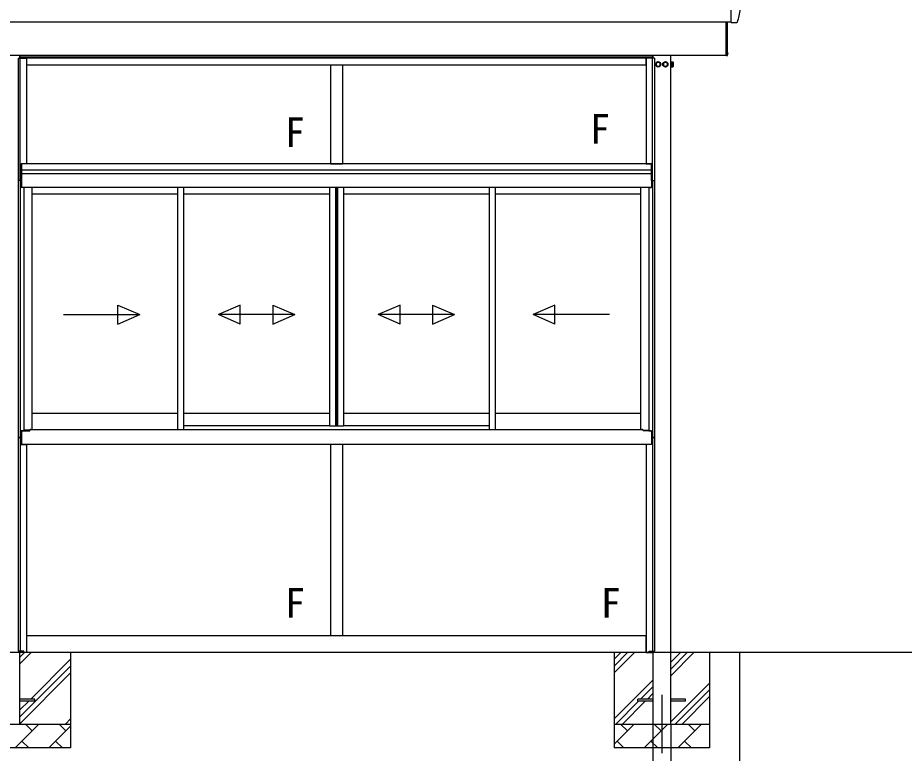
# Model space of a CAD drawing. Units: millimetres, scale not verified. Extents: x -8750 to 8750, y -13002 to 12947.
# Drawn here: x 28 to 3747, y -9075 to -5991 of the extents above; entities that cross this region are included whole.
import ezdxf
from ezdxf.enums import TextEntityAlignment as Align

# ---------------------------------------------------------------- set-up
doc = ezdxf.new("R2010")
doc.units = ezdxf.units.MM
doc.header["$LTSCALE"] = 70
for name, color, linetype in [('0-2_USER1', 3, 'Continuous'), ('0-3_YKK_12', 2, 'Continuous'), ('0-4_YKK_A1', 4, 'Continuous'), ('0-5_YKK_D', 6, 'Continuous')]:
    doc.layers.add(name, color=color, linetype=linetype)
doc.styles.add('ＭＳ ゴシック', font='')
doc.styles.get('ＭＳ ゴシック').set_extended_font_data('MS Gothic')

msp = doc.modelspace()

# ---------------------------------------------------------------- linework, layer by layer
at = {"layer": '0-3_YKK_12'}
msp.add_line((2730, -8829.99), (2730, -9074.01), dxfattribs=at)
at = {"layer": '0-4_YKK_A1'}
for p, q in [((3021, -6008.8), (3021, -5955.37)), ((3021, -6008.55), (-3021, -6008.55)), ((3000, -6149), (3000, -6008.55)), ((3000, -6008.55), (3000, -6149.5)), ((3005, -6149), (3005, -6008.55)), ((3021, -6010.94), (3039.93, -6010)), ((3021, -6010.94), (3021, -6010.75)), ((3039.55, -6010.02), (3040.23, -6010.67)), ((3040.97, -6010.94), (3044.59, -6010.75)), ((3000, -6149), (-2700.52, -6149)), ((30, -6160.01), (30, -6673.01)), ((37.5, -6160.01), (37.5, -6149)), ((38, -6160), (38, -6149)), ((2692, -6152), (38, -6152)), ((2692, -6159), (38, -6159)), ((38.8, -6673.01), (38.8, -6160.01)), ((2664.5, -6160.01), (65.5, -6160.01)), ((65.5, -6190.01), (65.5, -6160.01)), ((2664.5, -6190.01), (2664.5, -6160.01)), ((2691.2, -6673.01), (2691.2, -6160.01)), ((2692, -6160), (2692, -6149)), ((2692.5, -6149), (2692.5, -6160.01)), ((2700, -6160.01), (2700, -6673.01)), ((3000, -6149.5), (3004.5, -6149.5)), ((3005.21, -6142.15), (3004.6, -6141)), ((3005, -6137.02), (3005, -6144.98)), ((3007.08, -6143.08), (3005.21, -6142.15)), ((3007.48, -6141.43), (3006.6, -6141.43)), ((2664.5, -6190.01), (65.5, -6190.01)), ((1340, -6190.01), (1340, -6603.01)), ((1390, -6190.01), (1390, -6603.01)), ((2767.45, -6181.45), (2767.5, -6181.45)), ((2767.45, -6190.55), (2767.5, -6190.55)), ((2767.5, -6197), (2767.5, -6175)), ((2768.6, -6177.4), (2770.4, -6177.4)), ((2768.6, -6194.6), (2768.6, -6177.4)), ((2770.4, -6194.6), (2768.6, -6194.6)), ((2770.4, -6176.19), (2776.64, -6176.19)), ((2770.4, -6176.19), (2770.4, -6195.81)), ((2770.4, -6177.4), (2770.4, -6194.6)), ((2770.4, -6181.09), (2776.64, -6181.09)), ((2770.4, -6190.91), (2776.64, -6190.91)), ((2770.4, -6195.81), (2776.64, -6195.81)), ((2777.4, -6177.5), (2776.64, -6176.19)), ((2777.4, -6194.5), (2776.64, -6195.81)), ((2777.4, -6177.5), (2777.4, -6194.5)), ((43, -6673.01), (43, -6603.01)), ((65, -6603.01), (43, -6603.01)), ((2686.5, -6603.01), (43.5, -6603.01)), ((43.5, -6603.01), (43.5, -6703.01)), ((1340, -6603.01), (1390, -6603.01)), ((2665, -6603.01), (2687, -6603.01)), ((2686.5, -6603.01), (2686.5, -6703.01)), ((2687, -6673.01), (2687, -6603.01)), ((2686.5, -6630.01), (43.5, -6630.01)), ((2686.5, -6645.01), (43.5, -6645.01)), ((42.98, -6673), (30, -6673)), ((30, -6673), (30, -7750)), ((43, -6673.01), (30, -6673.01)), ((38.8, -6673), (38.8, -7750)), ((42.98, -6673), (42.97, -6703)), ((2687, -6673.01), (2700, -6673.01)), ((2687.02, -6673), (2700, -6673)), ((2687.02, -6673), (2687.03, -6703)), ((2691.2, -6673), (2691.2, -7750)), ((2700, -6673), (2700, -7750)), ((54, -6703), (42.97, -6703)), ((2686.5, -6703.01), (43.5, -6703.01)), ((54, -6703), (54, -7722.4)), ((88, -7716.5), (88, -6703)), ((699.25, -6730), (88, -6730)), ((699.25, -7716.5), (699.25, -6703)), ((724.25, -7716.5), (724.25, -6703)), ((1335.5, -6730), (724.25, -6730)), ((1335.5, -6703), (1335.5, -7702)), ((1360.5, -6703), (1360.5, -7702)), ((1362, -6703), (1362, -7702)), ((1368.3, -6703), (1368.3, -7702)), ((1369.5, -6703), (1369.5, -7702)), ((1394.5, -6703), (1394.5, -7702)), ((2005.75, -6730), (1394.5, -6730)), ((2005.75, -6703), (2005.75, -7716.5)), ((2030.75, -6703), (2030.75, -7716.5)), ((2642, -6730), (2030.75, -6730)), ((2642, -7716.5), (2642, -6703)), ((2676, -6703), (2676, -7722.4)), ((2676, -6703), (2687.03, -6703)), ((448.22, -7275.36), (448.22, -7195.36)), ((448.22, -7195.36), (539.87, -7235.36)), ((961.53, -7195.37), (869.87, -7235.37)), ((961.53, -7275.37), (961.53, -7195.37)), ((1098.22, -7195.37), (1189.87, -7235.37)), ((1098.22, -7195.37), (1098.22, -7275.37)), ((1631.78, -7195.37), (1540.12, -7235.37)), ((1631.78, -7275.37), (1631.78, -7195.37)), ((1768.47, -7195.37), (1860.12, -7235.37)), ((1768.47, -7195.37), (1768.47, -7275.37)), ((2281.78, -7195.37), (2190.12, -7235.37)), ((2281.78, -7275.37), (2281.78, -7195.37)), ((219.87, -7235.36), (539.87, -7235.36)), ((448.22, -7275.36), (539.87, -7235.36)), ((961.53, -7275.37), (869.87, -7235.37)), ((1189.87, -7235.37), (869.87, -7235.37)), ((1098.22, -7275.37), (1189.87, -7235.37)), ((1631.78, -7275.37), (1540.12, -7235.37)), ((1860.12, -7235.37), (1540.12, -7235.37)), ((1768.47, -7275.37), (1860.12, -7235.37)), ((2510.12, -7235.37), (2190.12, -7235.37)), ((2281.78, -7275.37), (2190.12, -7235.37)), ((699.25, -7650), (88, -7650)), ((1335.5, -7650), (724.25, -7650)), ((2005.75, -7650), (1394.5, -7650)), ((2642, -7650), (2030.75, -7650)), ((43.5, -7722.4), (43.5, -7780)), ((43.5, -7723), (78.5, -7723)), ((78.73, -7720), (54, -7720)), ((78.5, -7723), (78.5, -7721.5)), ((83.5, -7716.5), (2646.5, -7716.5)), ((1335.5, -7702), (724.25, -7702)), ((1335.5, -7702), (1394.5, -7702)), ((2005.75, -7702), (1394.5, -7702)), ((2651.27, -7720), (2676, -7720)), ((2651.5, -7723), (2651.5, -7721.5)), ((2686.5, -7723), (2651.5, -7723)), ((2686.5, -7722.4), (2686.5, -7780)), ((42.97, -7750), (30, -7750)), ((30, -7750), (43, -7750)), ((30, -7750), (30, -8646)), ((38.8, -7750), (38.8, -8646)), ((43, -7750), (43, -7780)), ((43, -7760), (43.5, -7760)), ((2687, -7760), (2686.5, -7760)), ((2700, -7750), (2687, -7750)), ((2687, -7750), (2687, -7780)), ((2687.03, -7750), (2700, -7750)), ((2691.2, -7750), (2691.2, -8646)), ((2700, -7750), (2700, -8646)), ((43, -7780), (65, -7780)), ((2686.5, -7780), (43.5, -7780)), ((65, -7780), (65, -8652)), ((1340, -7780), (1340, -8582)), ((1390, -7780), (1390, -8582)), ((2665, -7780), (2665, -8652)), ((2687, -7780), (2665, -7780)), ((2664.5, -8582), (65.5, -8582)), ((65.5, -8652), (65.5, -8582)), ((1390, -8582), (1340, -8582)), ((2664.5, -8652), (2664.5, -8582)), ((7250, -8652), (-7250, -8652)), ((41.7, -8646), (30, -8646)), ((37.5, -8699.55), (85.05, -8652)), ((37.5, -8671.27), (56.77, -8652)), ((38, -8652), (38, -8646)), ((65, -8652), (38, -8652)), ((41.7, -8652), (41.7, -8646)), ((43, -8652), (43, -8646)), ((53, -8646), (43, -8646)), ((53, -8652), (53, -8646)), ((2664.5, -8652), (65.5, -8652)), ((250, -8652), (250, -9052)), ((2530, -8652), (2530, -9052)), ((2530, -8737.05), (2615.05, -8652)), ((2530, -8708.77), (2586.77, -8652)), ((2530, -8680.48), (2558.48, -8652)), ((2665, -8652), (2692, -8652)), ((2677, -8652), (2677, -8646)), ((2677, -8646), (2687, -8646)), ((2687, -8652), (2687, -8646)), ((2688.3, -8652), (2688.3, -8646)), ((2688.3, -8646), (2700, -8646)), ((2692, -8652), (2692, -8646)), ((2767.5, -8749.55), (2865.05, -8652)), ((2767.5, -8721.27), (2836.77, -8652)), ((2767.5, -8692.98), (2808.48, -8652)), ((2930, -8652), (2930, -9052)), ((82.98, -8847.5), (250, -8680.48)), ((35.05, -8952), (250, -8737.05)), ((37.5, -8921.27), (250, -8708.77)), ((2530, -8930.48), (2692.5, -8767.98)), ((2641.27, -8847.5), (2692.5, -8796.27)), ((2767.5, -8942.98), (2930, -8780.48)), ((2786.77, -8952), (2930, -8808.77)), ((100, -8847.5), (37.5, -8847.5)), ((100, -8856.5), (100, -8847.5)), ((2692.5, -8847.5), (2630, -8847.5)), ((2630, -8856.5), (2630, -8847.5)), ((2669.55, -8847.5), (2692.5, -8824.55)), ((2830, -8847.5), (2767.5, -8847.5)), ((2815.05, -8952), (2930, -8837.05)), ((2830, -8856.5), (2830, -8847.5)), ((37.5, -8892.98), (73.98, -8856.5)), ((100, -8856.5), (37.5, -8856.5)), ((2536.77, -8952), (2632.27, -8856.5)), ((2565.05, -8952), (2660.55, -8856.5)), ((2692.5, -8856.5), (2630, -8856.5)), ((2830, -8856.5), (2767.5, -8856.5)), ((-250, -8952), (250, -8952)), ((-37.5, -8952), (37.5, -8952)), ((17.16, -9052), (117.16, -8952)), ((88.6, -8980.55), (60.05, -8952)), ((158.58, -9052), (250, -8960.58)), ((230.03, -8980.55), (201.47, -8952)), ((228.48, -8952), (250, -8930.48)), ((2530, -8952), (2930, -8952)), ((2530, -9036.31), (2614.31, -8952)), ((2585.76, -8980.55), (2557.21, -8952)), ((2655.74, -9052), (2755.74, -8952)), ((2692.5, -8952), (2767.5, -8952)), ((2727.18, -8980.55), (2698.63, -8952)), ((2797.16, -9052), (2897.16, -8952)), ((2868.6, -8980.55), (2840.05, -8952)), ((45.71, -9023.45), (74.26, -9052)), ((187.13, -9023.45), (215.69, -9052)), ((2542.87, -9023.45), (2571.42, -9052)), ((2684.29, -9023.45), (2712.84, -9052)), ((2825.71, -9023.45), (2854.26, -9052)), ((250, -9052), (-250, -9052)), ((2930, -9052), (2530, -9052))]:
    msp.add_line(p, q, dxfattribs=at)
for points in [[(3021, -6010.75), (3021, -6010.72), (3021, -6010.65), (3021, -6010.55), (3021, -6010.42), (3021, -6010.27), (3021, -6010.08), (3021, -6009.86), (3021, -6009.63), (3021, -6009.37), (3021, -6009.09), (3021, -6008.8)], [(3047.25, -6008.8), (3047.12, -6009.09), (3046.97, -6009.37), (3046.78, -6009.62), (3046.57, -6009.86), (3046.34, -6010.08), (3046.08, -6010.26), (3045.81, -6010.42), (3045.52, -6010.55), (3045.22, -6010.65), (3044.91, -6010.72), (3044.59, -6010.75)], [(30, -6160.01), (65, -6160.01), (65, -6603.01)], [(2700, -6160.01), (2665, -6160.01), (2665, -6603.01)], [(2767.5, -8952), (2767.5, -8652), (2767.5, -6149)], [(3007.08, -6138.93), (3005.21, -6139.86), (3004.6, -6141)], [(3007.48, -6140.58), (3006.6, -6140.58), (3006.6, -6141.43)], [(2767.5, -6175), (2768.6, -6175), (2768.6, -6197), (2767.5, -6197)], [(54, -7722.4), (42.97, -7722.4), (42.97, -7750)], [(2676, -7722.4), (2687.03, -7722.4), (2687.03, -7750)], [(37.5, -8952), (37.5, -8652), (37.5, -8646)], [(2692.5, -8646), (2692.5, -8652), (2692.5, -8952)]]:
    msp.add_lwpolyline(points, dxfattribs=at)
for points in [[(2715, -6176.19), (2706.5, -6181.09), (2706.5, -6190.91), (2715, -6195.81), (2723.5, -6190.91), (2723.5, -6181.09)], [(2745, -6176.19), (2736.5, -6181.09), (2736.5, -6190.91), (2745, -6195.81), (2753.5, -6190.91), (2753.5, -6181.09)]]:
    msp.add_lwpolyline(points, close=True, dxfattribs=at)
for centre, radius in [((2715, -6186), 11), ((2715, -6186), 8.5), ((2745, -6186), 11), ((2745, -6186), 8.5)]:
    msp.add_circle(centre, radius, dxfattribs=at)
for centre, radius, start, end in [((3004.5, -6149), 0.5, 270, 0), ((3005.27, -6137.02), 0.274, 52.28591, 180), ((3005.27, -6144.98), 0.274, 180, 307.71409), ((3002.2, -6141), 5.3, 4.59941, 52.28591), ((3002.2, -6141), 5.3, 307.71409, 355.40059), ((2715, -6186), 8.6, 51.25399, 68.74601), ((2715, -6186), 8.6, 291.25399, 308.74601), ((2715, -6186), 8.6, 351.25399, 8.74601), ((2745, -6186), 8.6, 51.25399, 68.74601), ((2745, -6186), 8.6, 291.25399, 308.74601), ((2745, -6186), 8.6, 351.25399, 8.74601), ((2761.16, -6186), 16.24, 342.41205, 17.58795), ((2773.06, -6178.64), 4.34, 325.61575, 34.38425), ((2773.06, -6193.36), 4.34, 325.61575, 34.38425), ((83.5, -7721.5), 5, 162.54257, 180), ((83.5, -7721.5), 5, 90, 162.54257), ((2646.5, -7721.5), 5, 17.45743, 90), ((2646.5, -7721.5), 5, 0, 17.45738)]:
    msp.add_arc(centre, radius, start, end, dxfattribs=at)
for centre, major_axis, ratio, start_param, end_param in [((2864.79, -5941.33), (-194.57, 0), 0.99863, 2.786967, 3.0692762), ((3040.92, -6009.94), (0.727, -0.69), 0.9974, 4.712389, 5.5252311)]:
    msp.add_ellipse(centre, major_axis=major_axis, ratio=ratio, start_param=start_param, end_param=end_param, dxfattribs=at)
at = {"layer": '0-5_YKK_D'}
for p, q in [((2692.5, -6673.28), (2692.5, -6673.01)), ((3055.5, -8653), (3055.5, -10253)), ((2692.5, -8953), (2692.5, -9453)), ((2767.5, -8953), (2767.5, -9453))]:
    msp.add_line(p, q, dxfattribs=at)

# ---------------------------------------------------------------- texts
at = {"layer": '0-2_USER1', "style": 'ＭＳ ゴシック'}
for p in [(2428.15, -6556.51), (1148.24, -6569.97), (1149.16, -8543.82), (2473.66, -8543.82)]:
    msp.add_text('F', height=124.6, dxfattribs=at).set_placement(p, align=Align.BOTTOM_LEFT)

doc.saveas('drawing.dxf')
